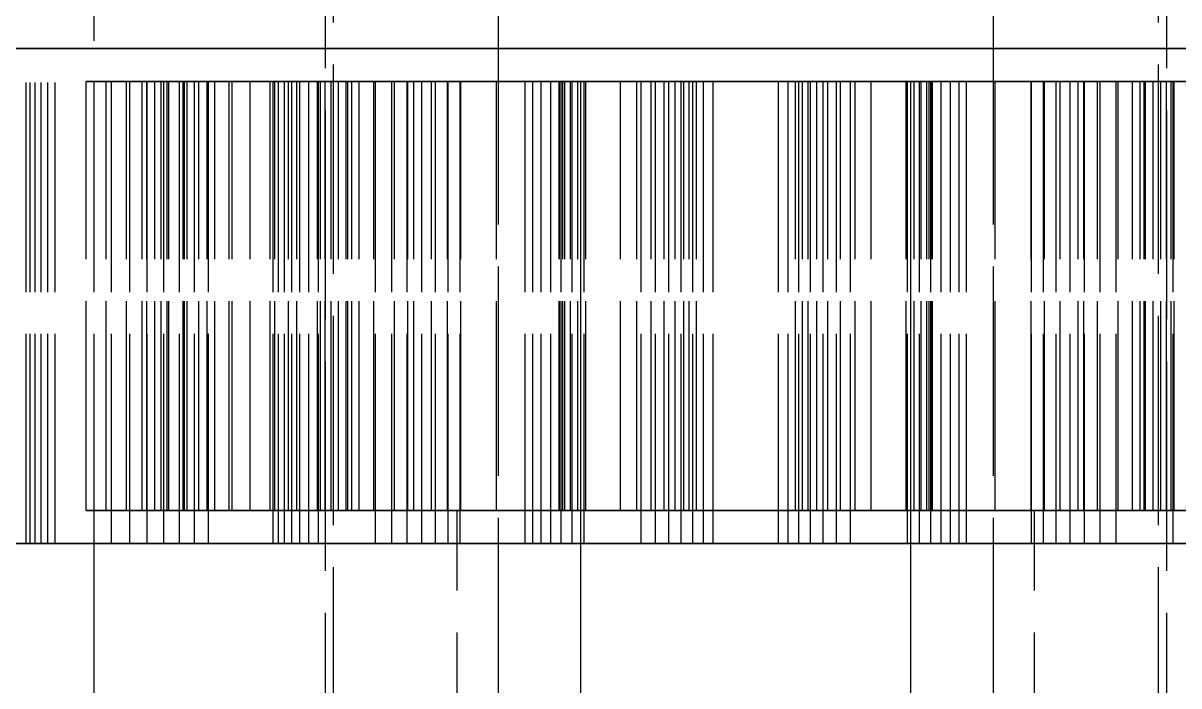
# Model space of a CAD drawing. Header units: millimetres. Extents: x -13 to 272, y -50 to 160.
# Drawn here: x 20.87 to 27.87, y 101.65 to 105.66 of the extents above; entities that cross this region are included whole.
import ezdxf

# ---------------------------------------------------------------- set-up
doc = ezdxf.new("R2010")
doc.units = ezdxf.units.MM
doc.linetypes.add('DASHED', pattern=[1.524, 1.27, -0.254])
doc.layers.add('HIDDEN', color=8, linetype='DASHED')
doc.layers.add('VISIBLE', color=7, linetype='CONTINUOUS')

msp = doc.modelspace()

# ---------------------------------------------------------------- linework, layer by layer
at = {"layer": 'HIDDEN'}
for points in [[(22.75, 95), (22.75, 152.31)], [(27.75, 95), (27.75, 152.31)], [(23.75, 95.3), (23.75, 152.01)], [(26.75, 95.3), (26.75, 152.01)], [(22.7, 147.81), (22.7, 100.51)], [(27.8, 147.81), (27.8, 100.51)], [(21.3, 102.51), (21.3, 138.71)], [(13.91468, 105.51), (14.69643, 105.51), (15.47817, 105.51), (16.25992, 105.51), (17.04167, 105.51), (17.82341, 105.51), (18.60516, 105.51), (19.3869, 105.51), (20.16865, 105.51), (20.9504, 105.51), (21.73214, 105.51), (22.51389, 105.51), (23.29563, 105.51), (24.07738, 105.51), (24.85913, 105.51), (25.64087, 105.51), (26.42262, 105.51), (27.20437, 105.51), (27.98611, 105.51), (28.76786, 105.51), (29.5496, 105.51), (30.33135, 105.51), (31.1131, 105.51), (31.89484, 105.51)], [(31.72619, 105.51), (30.96429, 105.51), (30.20238, 105.51), (29.44048, 105.51), (28.67857, 105.51), (27.91667, 105.51), (27.15476, 105.51), (26.39286, 105.51), (25.63095, 105.51), (24.86905, 105.51), (24.10714, 105.51), (23.34524, 105.51), (22.58333, 105.51), (21.82143, 105.51), (21.05952, 105.51), (20.29762, 105.51)], [(20.29762, 105.51), (21.05952, 105.51), (21.82143, 105.51), (22.58333, 105.51), (23.34524, 105.51), (24.10714, 105.51), (24.86905, 105.51), (25.63095, 105.51), (26.39286, 105.51), (27.15476, 105.51), (27.91667, 105.51), (28.67857, 105.51), (29.44048, 105.51), (30.20238, 105.51), (30.96429, 105.51), (31.72619, 105.51)], [(31.88492, 105.51), (31.18651, 105.51), (30.4881, 105.51), (29.78968, 105.51), (29.09127, 105.51), (28.39286, 105.51), (27.69444, 105.51), (26.99603, 105.51), (26.29762, 105.51), (25.59921, 105.51), (24.90079, 105.51), (24.20238, 105.51), (23.50397, 105.51), (22.80556, 105.51), (22.10714, 105.51), (21.40873, 105.51), (20.71032, 105.51)], [(20.71032, 105.51), (21.40873, 105.51), (22.10714, 105.51), (22.80556, 105.51), (23.50397, 105.51), (24.20238, 105.51), (24.90079, 105.51), (25.59921, 105.51), (26.29762, 105.51), (26.99603, 105.51), (27.69444, 105.51), (28.39286, 105.51), (29.09127, 105.51), (29.78968, 105.51), (30.4881, 105.51), (31.18651, 105.51), (31.88492, 105.51)], [(20.88828, 105.51), (20.86967, 105.51)], [(20.86967, 105.51), (20.88828, 105.51)], [(20.9128, 105.51), (20.88828, 105.51)], [(20.88828, 105.51), (20.9128, 105.51)], [(20.88828, 102.51), (20.88828, 105.51)], [(20.88828, 102.51), (20.88828, 105.51)], [(20.94289, 105.51), (20.9128, 105.51)], [(20.9128, 105.51), (20.94289, 105.51)], [(20.9128, 102.51), (20.9128, 105.51)], [(20.9128, 102.51), (20.9128, 105.51)], [(20.97826, 105.51), (20.94289, 105.51)], [(20.94289, 105.51), (20.97826, 105.51)], [(20.94289, 102.51), (20.94289, 105.51)], [(20.94289, 102.51), (20.94289, 105.51)], [(21.01872, 105.51), (20.97826, 105.51)], [(20.97826, 105.51), (21.01872, 105.51)], [(20.97826, 102.51), (20.97826, 105.51)], [(20.97826, 102.51), (20.97826, 105.51)], [(21.06407, 105.51), (21.01872, 105.51)], [(21.01872, 105.51), (21.06407, 105.51)], [(21.01872, 102.51), (21.01872, 105.51)], [(21.01872, 102.51), (21.01872, 105.51)], [(21.40493, 105.51), (21.06407, 105.51)], [(21.06407, 105.51), (21.40493, 105.51)], [(21.06407, 102.51), (21.06407, 105.51)], [(21.06407, 102.51), (21.06407, 105.51)], [(21.51565, 105.51), (21.40493, 105.51)], [(21.40493, 105.51), (21.51565, 105.51)], [(21.40493, 102.51), (21.40493, 105.51)], [(21.40493, 102.51), (21.40493, 105.51)], [(21.62156, 105.51), (21.51565, 105.51)], [(21.51565, 105.51), (21.62156, 105.51)], [(21.51565, 102.51), (21.51565, 105.51)], [(21.51565, 102.51), (21.51565, 105.51)], [(21.72244, 105.51), (21.62156, 105.51)], [(21.62156, 105.51), (21.72244, 105.51)], [(21.62156, 102.51), (21.62156, 105.51)], [(21.62156, 102.51), (21.62156, 105.51)], [(21.81808, 105.51), (21.72244, 105.51)], [(21.72244, 105.51), (21.81808, 105.51)], [(21.72244, 102.51), (21.72244, 105.51)], [(21.72244, 102.51), (21.72244, 105.51)], [(21.90818, 105.51), (21.81808, 105.51)], [(21.81808, 105.51), (21.90818, 105.51)], [(21.81808, 102.51), (21.81808, 105.51)], [(21.81808, 102.51), (21.81808, 105.51)], [(21.99238, 105.51), (21.90818, 105.51)], [(21.90818, 105.51), (21.99238, 105.51)], [(21.90818, 102.51), (21.90818, 105.51)], [(21.90818, 102.51), (21.90818, 105.51)], [(22.38425, 105.51), (21.99238, 105.51)], [(21.99238, 105.51), (22.38425, 105.51)], [(21.99238, 102.51), (21.99238, 105.51)], [(21.99238, 102.51), (21.99238, 105.51)], [(22.41642, 105.51), (22.38425, 105.51)], [(22.38425, 105.51), (22.41642, 105.51)], [(22.38425, 102.51), (22.38425, 105.51)], [(22.38425, 102.51), (22.38425, 105.51)], [(22.45457, 105.51), (22.41642, 105.51)], [(22.41642, 105.51), (22.45457, 105.51)], [(22.41642, 102.51), (22.41642, 105.51)], [(22.41642, 102.51), (22.41642, 105.51)], [(22.49832, 105.51), (22.45457, 105.51)], [(22.45457, 105.51), (22.49832, 105.51)], [(22.45457, 102.51), (22.45457, 105.51)], [(22.45457, 102.51), (22.45457, 105.51)], [(22.5474, 105.51), (22.49832, 105.51)], [(22.49832, 105.51), (22.5474, 105.51)], [(22.49832, 102.51), (22.49832, 105.51)], [(22.49832, 102.51), (22.49832, 105.51)], [(22.6016, 105.51), (22.5474, 105.51)], [(22.5474, 105.51), (22.6016, 105.51)], [(22.5474, 102.51), (22.5474, 105.51)], [(22.5474, 102.51), (22.5474, 105.51)], [(22.66074, 105.51), (22.6016, 105.51)], [(22.6016, 105.51), (22.66074, 105.51)], [(22.6016, 102.51), (22.6016, 105.51)], [(22.6016, 102.51), (22.6016, 105.51)], [(23.00496, 105.51), (22.66074, 105.51)], [(22.66074, 105.51), (23.00496, 105.51)], [(22.66074, 102.51), (22.66074, 105.51)], [(22.66074, 102.51), (22.66074, 105.51)], [(23.10344, 105.51), (23.00496, 105.51)], [(23.00496, 105.51), (23.10344, 105.51)], [(23.00496, 102.51), (23.00496, 105.51)], [(23.00496, 102.51), (23.00496, 105.51)], [(23.19704, 105.51), (23.10344, 105.51)], [(23.10344, 105.51), (23.19704, 105.51)], [(23.10344, 102.51), (23.10344, 105.51)], [(23.10344, 102.51), (23.10344, 105.51)], [(23.28556, 105.51), (23.19704, 105.51)], [(23.19704, 105.51), (23.28556, 105.51)], [(23.19704, 102.51), (23.19704, 105.51)], [(23.19704, 102.51), (23.19704, 105.51)], [(23.36877, 105.51), (23.28556, 105.51)], [(23.28556, 105.51), (23.36877, 105.51)], [(23.28556, 102.51), (23.28556, 105.51)], [(23.28556, 102.51), (23.28556, 105.51)], [(23.44639, 105.51), (23.36877, 105.51)], [(23.36877, 105.51), (23.44639, 105.51)], [(23.36877, 102.51), (23.36877, 105.51)], [(23.36877, 102.51), (23.36877, 105.51)], [(23.51804, 105.51), (23.44639, 105.51)], [(23.44639, 105.51), (23.51804, 105.51)], [(23.44639, 102.51), (23.44639, 105.51)], [(23.44639, 102.51), (23.44639, 105.51)], [(23.9128, 105.51), (23.51804, 105.51)], [(23.51804, 105.51), (23.9128, 105.51)], [(23.51804, 102.51), (23.51804, 105.51)], [(23.51804, 102.51), (23.51804, 105.51)], [(23.95838, 105.51), (23.9128, 105.51)], [(23.9128, 105.51), (23.95838, 105.51)], [(23.9128, 102.51), (23.9128, 105.51)], [(23.9128, 102.51), (23.9128, 105.51)], [(24.00995, 105.51), (23.95838, 105.51)], [(23.95838, 105.51), (24.00995, 105.51)], [(23.95838, 102.51), (23.95838, 105.51)], [(23.95838, 102.51), (23.95838, 105.51)], [(24.06715, 105.51), (24.00995, 105.51)], [(24.00995, 105.51), (24.06715, 105.51)], [(24.00995, 102.51), (24.00995, 105.51)], [(24.00995, 102.51), (24.00995, 105.51)], [(24.12971, 105.51), (24.06715, 105.51)], [(24.06715, 105.51), (24.12971, 105.51)], [(24.06715, 102.51), (24.06715, 105.51)], [(24.06715, 102.51), (24.06715, 105.51)], [(24.19739, 105.51), (24.12971, 105.51)], [(24.12971, 105.51), (24.19739, 105.51)], [(24.12971, 102.51), (24.12971, 105.51)], [(24.12971, 102.51), (24.12971, 105.51)], [(24.27002, 105.51), (24.19739, 105.51)], [(24.19739, 105.51), (24.27002, 105.51)], [(24.19739, 102.51), (24.19739, 105.51)], [(24.19739, 102.51), (24.19739, 105.51)], [(24.61592, 105.51), (24.27002, 105.51)], [(24.27002, 105.51), (24.61592, 105.51)], [(24.27002, 102.51), (24.27002, 105.51)], [(24.27002, 102.51), (24.27002, 105.51)], [(24.70169, 105.51), (24.61592, 105.51)], [(24.61592, 105.51), (24.70169, 105.51)], [(24.61592, 102.51), (24.61592, 105.51)], [(24.61592, 102.51), (24.61592, 105.51)], [(24.78253, 105.51), (24.70169, 105.51)], [(24.70169, 105.51), (24.78253, 105.51)], [(24.70169, 102.51), (24.70169, 105.51)], [(24.70169, 102.51), (24.70169, 105.51)], [(24.85825, 105.51), (24.78253, 105.51)], [(24.78253, 105.51), (24.85825, 105.51)], [(24.78253, 102.51), (24.78253, 105.51)], [(24.78253, 102.51), (24.78253, 105.51)], [(24.92863, 105.51), (24.85825, 105.51)], [(24.85825, 105.51), (24.92863, 105.51)], [(24.85825, 102.51), (24.85825, 105.51)], [(24.85825, 102.51), (24.85825, 105.51)], [(24.99338, 105.51), (24.92863, 105.51)], [(24.92863, 105.51), (24.99338, 105.51)], [(24.92863, 102.51), (24.92863, 105.51)], [(24.92863, 102.51), (24.92863, 105.51)], [(25.05214, 105.51), (24.99338, 105.51)], [(24.99338, 105.51), (25.05214, 105.51)], [(24.99338, 102.51), (24.99338, 105.51)], [(24.99338, 102.51), (24.99338, 105.51)], [(25.44786, 105.51), (25.05214, 105.51)], [(25.05214, 105.51), (25.44786, 105.51)], [(25.05214, 102.51), (25.05214, 105.51)], [(25.05214, 102.51), (25.05214, 105.51)], [(25.50662, 105.51), (25.44786, 105.51)], [(25.44786, 105.51), (25.50662, 105.51)], [(25.44786, 102.51), (25.44786, 105.51)], [(25.44786, 102.51), (25.44786, 105.51)], [(25.57137, 105.51), (25.50662, 105.51)], [(25.50662, 105.51), (25.57137, 105.51)], [(25.50662, 102.51), (25.50662, 105.51)], [(25.50662, 102.51), (25.50662, 105.51)], [(25.64175, 105.51), (25.57137, 105.51)], [(25.57137, 105.51), (25.64175, 105.51)], [(25.57137, 102.51), (25.57137, 105.51)], [(25.57137, 102.51), (25.57137, 105.51)], [(25.71747, 105.51), (25.64175, 105.51)], [(25.64175, 105.51), (25.71747, 105.51)], [(25.64175, 102.51), (25.64175, 105.51)], [(25.64175, 102.51), (25.64175, 105.51)], [(25.79831, 105.51), (25.71747, 105.51)], [(25.71747, 105.51), (25.79831, 105.51)], [(25.71747, 102.51), (25.71747, 105.51)], [(25.71747, 102.51), (25.71747, 105.51)], [(25.88408, 105.51), (25.79831, 105.51)], [(25.79831, 105.51), (25.88408, 105.51)], [(25.79831, 102.51), (25.79831, 105.51)], [(25.79831, 102.51), (25.79831, 105.51)], [(26.22998, 105.51), (25.88408, 105.51)], [(25.88408, 105.51), (26.22998, 105.51)], [(25.88408, 102.51), (25.88408, 105.51)], [(25.88408, 102.51), (25.88408, 105.51)], [(26.30261, 105.51), (26.22998, 105.51)], [(26.22998, 105.51), (26.30261, 105.51)], [(26.22998, 102.51), (26.22998, 105.51)], [(26.22998, 102.51), (26.22998, 105.51)], [(26.37029, 105.51), (26.30261, 105.51)], [(26.30261, 105.51), (26.37029, 105.51)], [(26.30261, 102.51), (26.30261, 105.51)], [(26.30261, 102.51), (26.30261, 105.51)], [(26.43285, 105.51), (26.37029, 105.51)], [(26.37029, 105.51), (26.43285, 105.51)], [(26.37029, 102.51), (26.37029, 105.51)], [(26.37029, 102.51), (26.37029, 105.51)], [(26.49005, 105.51), (26.43285, 105.51)], [(26.43285, 105.51), (26.49005, 105.51)], [(26.43285, 102.51), (26.43285, 105.51)], [(26.43285, 102.51), (26.43285, 105.51)], [(26.54162, 105.51), (26.49005, 105.51)], [(26.49005, 105.51), (26.54162, 105.51)], [(26.49005, 102.51), (26.49005, 105.51)], [(26.49005, 102.51), (26.49005, 105.51)], [(26.5872, 105.51), (26.54162, 105.51)], [(26.54162, 105.51), (26.5872, 105.51)], [(26.54162, 102.51), (26.54162, 105.51)], [(26.54162, 102.51), (26.54162, 105.51)], [(26.98196, 105.51), (26.5872, 105.51)], [(26.5872, 105.51), (26.98196, 105.51)], [(26.5872, 102.51), (26.5872, 105.51)], [(26.5872, 102.51), (26.5872, 105.51)], [(27.05361, 105.51), (26.98196, 105.51)], [(26.98196, 105.51), (27.05361, 105.51)], [(26.98196, 102.51), (26.98196, 105.51)], [(26.98196, 102.51), (26.98196, 105.51)], [(27.13123, 105.51), (27.05361, 105.51)], [(27.05361, 105.51), (27.13123, 105.51)], [(27.05361, 102.51), (27.05361, 105.51)], [(27.05361, 102.51), (27.05361, 105.51)], [(27.21444, 105.51), (27.13123, 105.51)], [(27.13123, 105.51), (27.21444, 105.51)], [(27.13123, 102.51), (27.13123, 105.51)], [(27.13123, 102.51), (27.13123, 105.51)], [(27.30296, 105.51), (27.21444, 105.51)], [(27.21444, 105.51), (27.30296, 105.51)], [(27.21444, 102.51), (27.21444, 105.51)], [(27.21444, 102.51), (27.21444, 105.51)], [(27.39656, 105.51), (27.30296, 105.51)], [(27.30296, 105.51), (27.39656, 105.51)], [(27.30296, 102.51), (27.30296, 105.51)], [(27.30296, 102.51), (27.30296, 105.51)], [(27.49504, 105.51), (27.39656, 105.51)], [(27.39656, 105.51), (27.49504, 105.51)], [(27.39656, 102.51), (27.39656, 105.51)], [(27.39656, 102.51), (27.39656, 105.51)], [(27.83926, 105.51), (27.49504, 105.51)], [(27.49504, 105.51), (27.83926, 105.51)], [(27.49504, 102.51), (27.49504, 105.51)], [(27.49504, 102.51), (27.49504, 105.51)], [(27.8984, 105.51), (27.83926, 105.51)], [(27.83926, 105.51), (27.8984, 105.51)], [(27.83926, 102.51), (27.83926, 105.51)], [(27.83926, 102.51), (27.83926, 105.51)], [(21.25221, 105.31), (21.37398, 105.31)], [(21.37398, 105.31), (21.25221, 105.31)], [(21.25221, 102.71), (21.25221, 105.31)], [(21.25221, 102.71), (21.25221, 105.31)], [(21.37398, 105.31), (21.49662, 105.31)], [(21.49662, 105.31), (21.37398, 105.31)], [(21.37398, 102.71), (21.37398, 105.31)], [(21.37398, 102.71), (21.37398, 105.31)], [(21.49662, 105.31), (21.61963, 105.31)], [(21.61963, 105.31), (21.49662, 105.31)], [(21.49662, 102.71), (21.49662, 105.31)], [(21.49662, 102.71), (21.49662, 105.31)], [(21.59045, 105.31), (21.70578, 105.31)], [(21.66849, 105.31), (21.59045, 105.31)], [(21.70578, 105.31), (21.59045, 105.31)], [(21.59045, 105.31), (21.66849, 105.31)], [(21.59045, 102.71), (21.59045, 105.31)], [(21.59045, 102.71), (21.59045, 105.31)], [(21.61963, 105.31), (21.74248, 105.31)], [(21.74248, 105.31), (21.61963, 105.31)], [(21.61963, 102.71), (21.61963, 105.31)], [(21.61963, 102.71), (21.61963, 105.31)], [(21.75181, 105.31), (21.66849, 105.31)], [(21.66849, 105.31), (21.75181, 105.31)], [(21.66849, 102.71), (21.66849, 105.31)], [(21.66849, 102.71), (21.66849, 105.31)], [(21.70578, 105.31), (21.84716, 105.31)], [(21.84716, 105.31), (21.70578, 105.31)], [(21.70578, 102.71), (21.70578, 105.31)], [(21.70578, 102.71), (21.70578, 105.31)], [(21.74248, 105.31), (21.86453, 105.31)], [(21.86453, 105.31), (21.74248, 105.31)], [(21.74248, 102.71), (21.74248, 105.31)], [(21.74248, 102.71), (21.74248, 105.31)], [(21.84022, 105.31), (21.75181, 105.31)], [(21.75181, 105.31), (21.84022, 105.31)], [(21.75181, 102.71), (21.75181, 105.31)], [(21.75181, 102.71), (21.75181, 105.31)], [(21.93362, 105.31), (21.84022, 105.31)], [(21.84022, 105.31), (21.93362, 105.31)], [(21.84022, 102.71), (21.84022, 105.31)], [(21.84022, 102.71), (21.84022, 105.31)], [(21.84716, 105.31), (21.98482, 105.31)], [(21.98482, 105.31), (21.84716, 105.31)], [(21.84716, 102.71), (21.84716, 105.31)], [(21.84716, 102.71), (21.84716, 105.31)], [(21.86453, 105.31), (21.98471, 105.31)], [(21.98471, 105.31), (21.86453, 105.31)], [(21.86453, 102.71), (21.86453, 105.31)], [(21.86453, 102.71), (21.86453, 105.31)], [(22.03219, 105.31), (21.93362, 105.31)], [(21.93362, 105.31), (22.03219, 105.31)], [(21.93362, 102.71), (21.93362, 105.31)], [(21.93362, 102.71), (21.93362, 105.31)], [(21.98471, 105.31), (22.39566, 105.31)], [(22.39566, 105.31), (21.98471, 105.31)], [(21.98471, 102.71), (21.98471, 105.31)], [(21.98471, 102.71), (21.98471, 105.31)], [(21.98482, 105.31), (22.11808, 105.31)], [(22.11808, 105.31), (21.98482, 105.31)], [(21.98482, 102.71), (21.98482, 105.31)], [(21.98482, 102.71), (21.98482, 105.31)], [(22.1373, 105.31), (22.03219, 105.31)], [(22.03219, 105.31), (22.1373, 105.31)], [(22.03219, 102.71), (22.03219, 105.31)], [(22.03219, 102.71), (22.03219, 105.31)], [(22.11808, 105.31), (22.24604, 105.31)], [(22.24604, 105.31), (22.11808, 105.31)], [(22.11808, 102.71), (22.11808, 105.31)], [(22.11808, 102.71), (22.11808, 105.31)], [(22.52905, 105.31), (22.1373, 105.31)], [(22.1373, 105.31), (22.52905, 105.31)], [(22.1373, 102.71), (22.1373, 105.31)], [(22.1373, 102.71), (22.1373, 105.31)], [(22.24604, 105.31), (22.36741, 105.31)], [(22.36741, 105.31), (22.24604, 105.31)], [(22.24604, 102.71), (22.24604, 105.31)], [(22.24604, 102.71), (22.24604, 105.31)], [(22.36741, 105.31), (22.47885, 105.31)], [(22.47885, 105.31), (22.36741, 105.31)], [(22.36741, 102.71), (22.36741, 105.31)], [(22.36741, 102.71), (22.36741, 105.31)], [(22.39566, 105.31), (22.52905, 105.31)], [(22.52905, 105.31), (22.39566, 105.31)], [(22.39566, 102.71), (22.39566, 105.31)], [(22.39566, 102.71), (22.39566, 105.31)], [(22.47885, 105.31), (22.82761, 105.31)], [(22.82761, 105.31), (22.47885, 105.31)], [(22.47885, 102.71), (22.47885, 105.31)], [(22.47885, 102.71), (22.47885, 105.31)], [(22.52905, 102.71), (22.52905, 105.31)], [(22.52905, 102.71), (22.52905, 105.31)], [(22.65351, 105.31), (22.86132, 105.31)], [(22.67236, 105.31), (22.65351, 105.31)], [(22.86132, 105.31), (22.65351, 105.31)], [(22.65351, 105.31), (22.67236, 105.31)], [(22.65351, 102.71), (22.65351, 105.31)], [(22.65351, 102.71), (22.65351, 105.31)], [(22.69987, 105.31), (22.67236, 105.31)], [(22.67236, 105.31), (22.69987, 105.31)], [(22.67236, 102.71), (22.67236, 105.31)], [(22.67236, 102.71), (22.67236, 105.31)], [(22.73617, 105.31), (22.69987, 105.31)], [(22.69987, 105.31), (22.73617, 105.31)], [(22.69987, 102.71), (22.69987, 105.31)], [(22.69987, 102.71), (22.69987, 105.31)], [(22.78162, 105.31), (22.73617, 105.31)], [(22.73617, 105.31), (22.78162, 105.31)], [(22.73617, 102.71), (22.73617, 105.31)], [(22.73617, 102.71), (22.73617, 105.31)], [(22.83717, 105.31), (22.78162, 105.31)], [(22.78162, 105.31), (22.83717, 105.31)], [(22.78162, 102.71), (22.78162, 105.31)], [(22.78162, 102.71), (22.78162, 105.31)], [(22.82761, 105.31), (23.20135, 105.31)], [(23.20135, 105.31), (22.82761, 105.31)], [(22.82761, 102.71), (22.82761, 105.31)], [(22.82761, 102.71), (22.82761, 105.31)], [(22.9064, 105.31), (22.83717, 105.31)], [(22.83717, 105.31), (22.9064, 105.31)], [(22.83717, 102.71), (22.83717, 105.31)], [(22.83717, 102.71), (22.83717, 105.31)], [(22.86132, 105.31), (22.99432, 105.31)], [(22.99432, 105.31), (22.86132, 105.31)], [(22.86132, 102.71), (22.86132, 105.31)], [(22.86132, 102.71), (22.86132, 105.31)], [(23.20135, 105.31), (22.9064, 105.31)], [(22.9064, 105.31), (23.20135, 105.31)], [(22.9064, 102.71), (22.9064, 105.31)], [(22.9064, 102.71), (22.9064, 105.31)], [(22.99432, 105.31), (23.11974, 105.31)], [(23.11974, 105.31), (22.99432, 105.31)], [(22.99432, 102.71), (22.99432, 105.31)], [(22.99432, 102.71), (22.99432, 105.31)], [(23.11974, 105.31), (23.23684, 105.31)], [(23.23684, 105.31), (23.11974, 105.31)], [(23.11974, 102.71), (23.11974, 105.31)], [(23.11974, 102.71), (23.11974, 105.31)], [(23.20135, 102.71), (23.20135, 105.31)], [(23.20135, 102.71), (23.20135, 105.31)], [(23.23684, 105.31), (23.34457, 105.31)], [(23.34457, 105.31), (23.23684, 105.31)], [(23.23684, 102.71), (23.23684, 105.31)], [(23.23684, 102.71), (23.23684, 105.31)], [(23.34457, 105.31), (23.44122, 105.31)], [(23.44122, 105.31), (23.34457, 105.31)], [(23.34457, 102.71), (23.34457, 105.31)], [(23.34457, 102.71), (23.34457, 105.31)], [(23.44122, 105.31), (23.52185, 105.31)], [(23.52185, 105.31), (23.44122, 105.31)], [(23.44122, 102.71), (23.44122, 105.31)], [(23.44122, 102.71), (23.44122, 105.31)], [(23.52185, 105.31), (23.73935, 105.31)], [(23.73935, 105.31), (23.52185, 105.31)], [(23.52185, 102.71), (23.52185, 105.31)], [(23.52185, 102.71), (23.52185, 105.31)], [(23.73935, 105.31), (24.27941, 105.31)], [(24.27941, 105.31), (23.73935, 105.31)], [(23.73935, 102.71), (23.73935, 105.31)], [(23.73935, 102.71), (23.73935, 105.31)], [(24.11851, 105.31), (24.13, 105.31)], [(24.12005, 105.31), (24.11851, 105.31)], [(24.13, 105.31), (24.11851, 105.31)], [(24.11851, 105.31), (24.12005, 105.31)], [(24.11851, 102.71), (24.11851, 105.31)], [(24.11851, 102.71), (24.11851, 105.31)], [(24.13968, 105.31), (24.12005, 105.31)], [(24.12005, 105.31), (24.13968, 105.31)], [(24.12005, 102.71), (24.12005, 105.31)], [(24.12005, 102.71), (24.12005, 105.31)], [(24.13, 105.31), (24.15301, 105.31)], [(24.15301, 105.31), (24.13, 105.31)], [(24.13, 102.71), (24.13, 105.31)], [(24.13, 102.71), (24.13, 105.31)], [(24.27941, 105.31), (24.13968, 105.31)], [(24.13968, 105.31), (24.27941, 105.31)], [(24.13968, 102.71), (24.13968, 105.31)], [(24.13968, 102.71), (24.13968, 105.31)], [(24.15301, 105.31), (24.18677, 105.31)], [(24.18677, 105.31), (24.15301, 105.31)], [(24.15301, 102.71), (24.15301, 105.31)], [(24.15301, 102.71), (24.15301, 105.31)], [(24.18677, 105.31), (24.23084, 105.31)], [(24.23084, 105.31), (24.18677, 105.31)], [(24.18677, 102.71), (24.18677, 105.31)], [(24.18677, 102.71), (24.18677, 105.31)], [(24.23084, 105.31), (24.48997, 105.31)], [(24.48997, 105.31), (24.23084, 105.31)], [(24.23084, 102.71), (24.23084, 105.31)], [(24.23084, 102.71), (24.23084, 105.31)], [(26.25, 105.31), (26.21825, 105.31), (26.18651, 105.31), (26.15476, 105.31), (26.12302, 105.31), (26.09127, 105.31), (26.05952, 105.31), (26.02778, 105.31), (25.99603, 105.31), (25.96429, 105.31), (25.93254, 105.31), (25.90079, 105.31), (25.86905, 105.31), (25.8373, 105.31), (25.80556, 105.31), (25.77381, 105.31), (25.74206, 105.31), (25.71032, 105.31), (25.67857, 105.31), (25.64683, 105.31), (25.61508, 105.31), (25.58333, 105.31), (25.55159, 105.31), (25.51984, 105.31), (25.4881, 105.31), (25.45635, 105.31), (25.4246, 105.31), (25.39286, 105.31), (25.36111, 105.31), (25.32937, 105.31), (25.29762, 105.31), (25.26587, 105.31), (25.23413, 105.31), (25.20238, 105.31), (25.17063, 105.31), (25.13889, 105.31), (25.10714, 105.31), (25.0754, 105.31), (25.04365, 105.31), (25.0119, 105.31), (24.98016, 105.31), (24.94841, 105.31), (24.91667, 105.31), (24.88492, 105.31), (24.85317, 105.31), (24.82143, 105.31), (24.78968, 105.31), (24.75794, 105.31), (24.72619, 105.31), (24.69444, 105.31), (24.6627, 105.31), (24.63095, 105.31), (24.59921, 105.31), (24.56746, 105.31), (24.53571, 105.31), (24.50397, 105.31), (24.47222, 105.31), (24.44048, 105.31), (24.40873, 105.31), (24.37698, 105.31), (24.34524, 105.31), (24.31349, 105.31), (24.28175, 105.31), (24.25, 105.31)], [(24.25, 105.31), (24.28175, 105.31), (24.31349, 105.31), (24.34524, 105.31), (24.37698, 105.31), (24.40873, 105.31), (24.44048, 105.31), (24.47222, 105.31), (24.50397, 105.31), (24.53571, 105.31), (24.56746, 105.31), (24.59921, 105.31), (24.63095, 105.31), (24.6627, 105.31), (24.69444, 105.31), (24.72619, 105.31), (24.75794, 105.31), (24.78968, 105.31), (24.82143, 105.31), (24.85317, 105.31), (24.88492, 105.31), (24.91667, 105.31), (24.94841, 105.31), (24.98016, 105.31), (25.0119, 105.31), (25.04365, 105.31), (25.0754, 105.31), (25.10714, 105.31), (25.13889, 105.31), (25.17063, 105.31), (25.20238, 105.31), (25.23413, 105.31), (25.26587, 105.31), (25.29762, 105.31), (25.32937, 105.31), (25.36111, 105.31), (25.39286, 105.31), (25.4246, 105.31), (25.45635, 105.31), (25.4881, 105.31), (25.51984, 105.31), (25.55159, 105.31), (25.58333, 105.31), (25.61508, 105.31), (25.64683, 105.31), (25.67857, 105.31), (25.71032, 105.31), (25.74206, 105.31), (25.77381, 105.31), (25.80556, 105.31), (25.8373, 105.31), (25.86905, 105.31), (25.90079, 105.31), (25.93254, 105.31), (25.96429, 105.31), (25.99603, 105.31), (26.02778, 105.31), (26.05952, 105.31), (26.09127, 105.31), (26.12302, 105.31), (26.15476, 105.31), (26.18651, 105.31), (26.21825, 105.31), (26.25, 105.31)], [(26.25, 105.31), (26.21825, 105.31), (26.18651, 105.31), (26.15476, 105.31), (26.12302, 105.31), (26.09127, 105.31), (26.05952, 105.31), (26.02778, 105.31), (25.99603, 105.31), (25.96429, 105.31), (25.93254, 105.31), (25.90079, 105.31), (25.86905, 105.31), (25.8373, 105.31), (25.80556, 105.31), (25.77381, 105.31), (25.74206, 105.31), (25.71032, 105.31), (25.67857, 105.31), (25.64683, 105.31), (25.61508, 105.31), (25.58333, 105.31), (25.55159, 105.31), (25.51984, 105.31), (25.4881, 105.31), (25.45635, 105.31), (25.4246, 105.31), (25.39286, 105.31), (25.36111, 105.31), (25.32937, 105.31), (25.29762, 105.31), (25.26587, 105.31), (25.23413, 105.31), (25.20238, 105.31), (25.17063, 105.31), (25.13889, 105.31), (25.10714, 105.31), (25.0754, 105.31), (25.04365, 105.31), (25.0119, 105.31), (24.98016, 105.31), (24.94841, 105.31), (24.91667, 105.31), (24.88492, 105.31), (24.85317, 105.31), (24.82143, 105.31), (24.78968, 105.31), (24.75794, 105.31), (24.72619, 105.31), (24.69444, 105.31), (24.6627, 105.31), (24.63095, 105.31), (24.59921, 105.31), (24.56746, 105.31), (24.53571, 105.31), (24.50397, 105.31), (24.47222, 105.31), (24.44048, 105.31), (24.40873, 105.31), (24.37698, 105.31), (24.34524, 105.31), (24.31349, 105.31), (24.28175, 105.31), (24.25, 105.31)], [(24.25, 105.31), (24.28175, 105.31), (24.31349, 105.31), (24.34524, 105.31), (24.37698, 105.31), (24.40873, 105.31), (24.44048, 105.31), (24.47222, 105.31), (24.50397, 105.31), (24.53571, 105.31), (24.56746, 105.31), (24.59921, 105.31), (24.63095, 105.31), (24.6627, 105.31), (24.69444, 105.31), (24.72619, 105.31), (24.75794, 105.31), (24.78968, 105.31), (24.82143, 105.31), (24.85317, 105.31), (24.88492, 105.31), (24.91667, 105.31), (24.94841, 105.31), (24.98016, 105.31), (25.0119, 105.31), (25.04365, 105.31), (25.0754, 105.31), (25.10714, 105.31), (25.13889, 105.31), (25.17063, 105.31), (25.20238, 105.31), (25.23413, 105.31), (25.26587, 105.31), (25.29762, 105.31), (25.32937, 105.31), (25.36111, 105.31), (25.39286, 105.31), (25.4246, 105.31), (25.45635, 105.31), (25.4881, 105.31), (25.51984, 105.31), (25.55159, 105.31), (25.58333, 105.31), (25.61508, 105.31), (25.64683, 105.31), (25.67857, 105.31), (25.71032, 105.31), (25.74206, 105.31), (25.77381, 105.31), (25.80556, 105.31), (25.8373, 105.31), (25.86905, 105.31), (25.90079, 105.31), (25.93254, 105.31), (25.96429, 105.31), (25.99603, 105.31), (26.02778, 105.31), (26.05952, 105.31), (26.09127, 105.31), (26.12302, 105.31), (26.15476, 105.31), (26.18651, 105.31), (26.21825, 105.31), (26.25, 105.31)], [(24.25, 100.7), (24.25, 105.31)], [(24.25, 95), (24.25, 105.31)], [(24.27941, 102.71), (24.27941, 105.31)], [(24.27941, 102.71), (24.27941, 105.31)], [(24.48997, 105.31), (24.58824, 105.31)], [(24.58824, 105.31), (24.48997, 105.31)], [(24.48997, 102.71), (24.48997, 105.31)], [(24.48997, 102.71), (24.48997, 105.31)], [(24.58824, 105.31), (24.67658, 105.31)], [(24.67658, 105.31), (24.58824, 105.31)], [(24.58824, 102.71), (24.58824, 105.31)], [(24.58824, 102.71), (24.58824, 105.31)], [(24.67658, 105.31), (24.75433, 105.31)], [(24.75433, 105.31), (24.67658, 105.31)], [(24.67658, 102.71), (24.67658, 105.31)], [(24.67658, 102.71), (24.67658, 105.31)], [(24.75433, 105.31), (24.8205, 105.31)], [(24.8205, 105.31), (24.75433, 105.31)], [(24.75433, 102.71), (24.75433, 105.31)], [(24.75433, 102.71), (24.75433, 105.31)], [(24.8205, 105.31), (24.87328, 105.31)], [(24.87328, 105.31), (24.8205, 105.31)], [(24.8205, 102.71), (24.8205, 105.31)], [(24.8205, 102.71), (24.8205, 105.31)], [(24.87328, 105.31), (24.90713, 105.31)], [(24.90713, 105.31), (24.87328, 105.31)], [(24.87328, 102.71), (24.87328, 105.31)], [(24.87328, 102.71), (24.87328, 105.31)], [(24.90713, 105.31), (24.95029, 105.31)], [(24.95029, 105.31), (24.90713, 105.31)], [(24.90713, 102.71), (24.90713, 105.31)], [(24.90713, 102.71), (24.90713, 105.31)], [(24.95029, 105.31), (25.54971, 105.31)], [(25.54971, 105.31), (24.95029, 105.31)], [(24.95029, 102.71), (24.95029, 105.31)], [(24.95029, 102.71), (24.95029, 105.31)], [(25.54971, 105.31), (25.59287, 105.31)], [(25.59287, 105.31), (25.54971, 105.31)], [(25.54971, 102.71), (25.54971, 105.31)], [(25.54971, 102.71), (25.54971, 105.31)], [(25.59287, 105.31), (25.62672, 105.31)], [(25.62672, 105.31), (25.59287, 105.31)], [(25.59287, 102.71), (25.59287, 105.31)], [(25.59287, 102.71), (25.59287, 105.31)], [(25.62672, 105.31), (25.6795, 105.31)], [(25.6795, 105.31), (25.62672, 105.31)], [(25.62672, 102.71), (25.62672, 105.31)], [(25.62672, 102.71), (25.62672, 105.31)], [(25.6795, 105.31), (25.74567, 105.31)], [(25.74567, 105.31), (25.6795, 105.31)], [(25.6795, 102.71), (25.6795, 105.31)], [(25.6795, 102.71), (25.6795, 105.31)], [(25.74567, 105.31), (25.82342, 105.31)], [(25.82342, 105.31), (25.74567, 105.31)], [(25.74567, 102.71), (25.74567, 105.31)], [(25.74567, 102.71), (25.74567, 105.31)], [(25.82342, 105.31), (25.91176, 105.31)], [(25.91176, 105.31), (25.82342, 105.31)], [(25.82342, 102.71), (25.82342, 105.31)], [(25.82342, 102.71), (25.82342, 105.31)], [(25.91176, 105.31), (26.01003, 105.31)], [(26.01003, 105.31), (25.91176, 105.31)], [(25.91176, 102.71), (25.91176, 105.31)], [(25.91176, 102.71), (25.91176, 105.31)], [(26.01003, 105.31), (26.26916, 105.31)], [(26.26916, 105.31), (26.01003, 105.31)], [(26.01003, 102.71), (26.01003, 105.31)], [(26.01003, 102.71), (26.01003, 105.31)], [(26.22059, 105.31), (26.76065, 105.31)], [(26.36032, 105.31), (26.22059, 105.31)], [(26.76065, 105.31), (26.22059, 105.31)], [(26.22059, 105.31), (26.36032, 105.31)], [(26.22059, 102.71), (26.22059, 105.31)], [(26.22059, 102.71), (26.22059, 105.31)], [(26.25, 100.7), (26.25, 105.31)], [(26.25, 95), (26.25, 105.31)], [(26.26916, 105.31), (26.31323, 105.31)], [(26.31323, 105.31), (26.26916, 105.31)], [(26.26916, 102.71), (26.26916, 105.31)], [(26.26916, 102.71), (26.26916, 105.31)], [(26.31323, 105.31), (26.34699, 105.31)], [(26.34699, 105.31), (26.31323, 105.31)], [(26.31323, 102.71), (26.31323, 105.31)], [(26.31323, 102.71), (26.31323, 105.31)], [(26.34699, 105.31), (26.37, 105.31)], [(26.37, 105.31), (26.34699, 105.31)], [(26.34699, 102.71), (26.34699, 105.31)], [(26.34699, 102.71), (26.34699, 105.31)], [(26.37995, 105.31), (26.36032, 105.31)], [(26.36032, 105.31), (26.37995, 105.31)], [(26.36032, 102.71), (26.36032, 105.31)], [(26.36032, 102.71), (26.36032, 105.31)], [(26.37, 105.31), (26.38149, 105.31)], [(26.38149, 105.31), (26.37, 105.31)], [(26.37, 102.71), (26.37, 105.31)], [(26.37, 102.71), (26.37, 105.31)], [(26.38149, 105.31), (26.37995, 105.31)], [(26.37995, 105.31), (26.38149, 105.31)], [(26.37995, 102.71), (26.37995, 105.31)], [(26.37995, 102.71), (26.37995, 105.31)], [(26.38149, 102.71), (26.38149, 105.31)], [(26.38149, 102.71), (26.38149, 105.31)], [(26.76065, 105.31), (26.97815, 105.31)], [(26.97815, 105.31), (26.76065, 105.31)], [(26.76065, 102.71), (26.76065, 105.31)], [(26.76065, 102.71), (26.76065, 105.31)], [(26.97815, 105.31), (27.05878, 105.31)], [(27.05878, 105.31), (26.97815, 105.31)], [(26.97815, 102.71), (26.97815, 105.31)], [(26.97815, 102.71), (26.97815, 105.31)], [(27.05878, 105.31), (27.15543, 105.31)], [(27.15543, 105.31), (27.05878, 105.31)], [(27.05878, 102.71), (27.05878, 105.31)], [(27.05878, 102.71), (27.05878, 105.31)], [(27.15543, 105.31), (27.26316, 105.31)], [(27.26316, 105.31), (27.15543, 105.31)], [(27.15543, 102.71), (27.15543, 105.31)], [(27.15543, 102.71), (27.15543, 105.31)], [(27.26316, 105.31), (27.38026, 105.31)], [(27.38026, 105.31), (27.26316, 105.31)], [(27.26316, 102.71), (27.26316, 105.31)], [(27.26316, 102.71), (27.26316, 105.31)], [(27.29865, 105.31), (27.67239, 105.31)], [(27.5936, 105.31), (27.29865, 105.31)], [(27.67239, 105.31), (27.29865, 105.31)], [(27.29865, 105.31), (27.5936, 105.31)], [(27.29865, 102.71), (27.29865, 105.31)], [(27.29865, 102.71), (27.29865, 105.31)], [(27.38026, 105.31), (27.50568, 105.31)], [(27.50568, 105.31), (27.38026, 105.31)], [(27.38026, 102.71), (27.38026, 105.31)], [(27.38026, 102.71), (27.38026, 105.31)], [(27.50568, 105.31), (27.63868, 105.31)], [(27.63868, 105.31), (27.50568, 105.31)], [(27.50568, 102.71), (27.50568, 105.31)], [(27.50568, 102.71), (27.50568, 105.31)], [(27.66283, 105.31), (27.5936, 105.31)], [(27.5936, 105.31), (27.66283, 105.31)], [(27.5936, 102.71), (27.5936, 105.31)], [(27.5936, 102.71), (27.5936, 105.31)], [(27.63868, 105.31), (27.84649, 105.31)], [(27.84649, 105.31), (27.63868, 105.31)], [(27.63868, 102.71), (27.63868, 105.31)], [(27.63868, 102.71), (27.63868, 105.31)], [(27.71838, 105.31), (27.66283, 105.31)], [(27.66283, 105.31), (27.71838, 105.31)], [(27.66283, 102.71), (27.66283, 105.31)], [(27.66283, 102.71), (27.66283, 105.31)], [(27.67239, 105.31), (28.02115, 105.31)], [(28.02115, 105.31), (27.67239, 105.31)], [(27.67239, 102.71), (27.67239, 105.31)], [(27.67239, 102.71), (27.67239, 105.31)], [(27.76383, 105.31), (27.71838, 105.31)], [(27.71838, 105.31), (27.76383, 105.31)], [(27.71838, 102.71), (27.71838, 105.31)], [(27.71838, 102.71), (27.71838, 105.31)], [(27.80013, 105.31), (27.76383, 105.31)], [(27.76383, 105.31), (27.80013, 105.31)], [(27.76383, 102.71), (27.76383, 105.31)], [(27.76383, 102.71), (27.76383, 105.31)], [(27.82764, 105.31), (27.80013, 105.31)], [(27.80013, 105.31), (27.82764, 105.31)], [(27.80013, 102.71), (27.80013, 105.31)], [(27.80013, 102.71), (27.80013, 105.31)], [(27.84649, 105.31), (27.82764, 105.31)], [(27.82764, 105.31), (27.84649, 105.31)], [(27.82764, 102.71), (27.82764, 105.31)], [(27.82764, 102.71), (27.82764, 105.31)], [(27.84649, 102.71), (27.84649, 105.31)], [(27.84649, 102.71), (27.84649, 105.31)], [(21.25221, 102.71), (21.37398, 102.71)], [(21.37398, 102.71), (21.25221, 102.71)], [(21.37398, 102.71), (21.49662, 102.71)], [(21.49662, 102.71), (21.37398, 102.71)], [(21.49662, 102.71), (21.61963, 102.71)], [(21.61963, 102.71), (21.49662, 102.71)], [(21.59045, 102.71), (21.70578, 102.71)], [(21.66849, 102.71), (21.59045, 102.71)], [(21.70578, 102.71), (21.59045, 102.71)], [(21.59045, 102.71), (21.66849, 102.71)], [(21.61963, 102.71), (21.74248, 102.71)], [(21.74248, 102.71), (21.61963, 102.71)], [(21.75181, 102.71), (21.66849, 102.71)], [(21.66849, 102.71), (21.75181, 102.71)], [(21.70578, 102.71), (21.84716, 102.71)], [(21.84716, 102.71), (21.70578, 102.71)], [(21.74248, 102.71), (21.86453, 102.71)], [(21.86453, 102.71), (21.74248, 102.71)], [(21.84022, 102.71), (21.75181, 102.71)], [(21.75181, 102.71), (21.84022, 102.71)], [(21.93362, 102.71), (21.84022, 102.71)], [(21.84022, 102.71), (21.93362, 102.71)], [(21.84716, 102.71), (21.98482, 102.71)], [(21.98482, 102.71), (21.84716, 102.71)], [(21.86453, 102.71), (21.98471, 102.71)], [(21.98471, 102.71), (21.86453, 102.71)], [(22.03219, 102.71), (21.93362, 102.71)], [(21.93362, 102.71), (22.03219, 102.71)], [(21.98471, 102.71), (22.39566, 102.71)], [(22.39566, 102.71), (21.98471, 102.71)], [(21.98482, 102.71), (22.11808, 102.71)], [(22.11808, 102.71), (21.98482, 102.71)], [(22.1373, 102.71), (22.03219, 102.71)], [(22.03219, 102.71), (22.1373, 102.71)], [(22.11808, 102.71), (22.24604, 102.71)], [(22.24604, 102.71), (22.11808, 102.71)], [(22.52905, 102.71), (22.1373, 102.71)], [(22.1373, 102.71), (22.52905, 102.71)], [(22.24604, 102.71), (22.36741, 102.71)], [(22.36741, 102.71), (22.24604, 102.71)], [(22.36741, 102.71), (22.47885, 102.71)], [(22.47885, 102.71), (22.36741, 102.71)], [(22.39566, 102.71), (22.52905, 102.71)], [(22.52905, 102.71), (22.39566, 102.71)], [(22.47885, 102.71), (22.82761, 102.71)], [(22.82761, 102.71), (22.47885, 102.71)], [(22.65351, 102.71), (22.86132, 102.71)], [(22.67236, 102.71), (22.65351, 102.71)], [(22.86132, 102.71), (22.65351, 102.71)], [(22.65351, 102.71), (22.67236, 102.71)], [(22.69987, 102.71), (22.67236, 102.71)], [(22.67236, 102.71), (22.69987, 102.71)], [(22.73617, 102.71), (22.69987, 102.71)], [(22.69987, 102.71), (22.73617, 102.71)], [(22.78162, 102.71), (22.73617, 102.71)], [(22.73617, 102.71), (22.78162, 102.71)], [(22.83717, 102.71), (22.78162, 102.71)], [(22.78162, 102.71), (22.83717, 102.71)], [(22.82761, 102.71), (23.20135, 102.71)], [(23.20135, 102.71), (22.82761, 102.71)], [(22.9064, 102.71), (22.83717, 102.71)], [(22.83717, 102.71), (22.9064, 102.71)], [(22.86132, 102.71), (22.99432, 102.71)], [(22.99432, 102.71), (22.86132, 102.71)], [(23.20135, 102.71), (22.9064, 102.71)], [(22.9064, 102.71), (23.20135, 102.71)], [(22.99432, 102.71), (23.11974, 102.71)], [(23.11974, 102.71), (22.99432, 102.71)], [(23.11974, 102.71), (23.23684, 102.71)], [(23.23684, 102.71), (23.11974, 102.71)], [(23.23684, 102.71), (23.34457, 102.71)], [(23.34457, 102.71), (23.23684, 102.71)], [(23.34457, 102.71), (23.44122, 102.71)], [(23.44122, 102.71), (23.34457, 102.71)], [(23.44122, 102.71), (23.52185, 102.71)], [(23.52185, 102.71), (23.44122, 102.71)], [(27, 102.71), (26.94444, 102.71), (26.88889, 102.71), (26.83333, 102.71), (26.77778, 102.71), (26.72222, 102.71), (26.66667, 102.71), (26.61111, 102.71), (26.55556, 102.71), (26.5, 102.71), (26.44444, 102.71), (26.38889, 102.71), (26.33333, 102.71), (26.27778, 102.71), (26.22222, 102.71), (26.16667, 102.71), (26.11111, 102.71), (26.05556, 102.71), (26, 102.71), (25.94444, 102.71), (25.88889, 102.71), (25.83333, 102.71), (25.77778, 102.71), (25.72222, 102.71), (25.66667, 102.71), (25.61111, 102.71), (25.55556, 102.71), (25.5, 102.71), (25.44444, 102.71), (25.38889, 102.71), (25.33333, 102.71), (25.27778, 102.71), (25.22222, 102.71), (25.16667, 102.71), (25.11111, 102.71), (25.05556, 102.71), (25, 102.71), (24.94444, 102.71), (24.88889, 102.71), (24.83333, 102.71), (24.77778, 102.71), (24.72222, 102.71), (24.66667, 102.71), (24.61111, 102.71), (24.55556, 102.71), (24.5, 102.71), (24.44444, 102.71), (24.38889, 102.71), (24.33333, 102.71), (24.27778, 102.71), (24.22222, 102.71), (24.16667, 102.71), (24.11111, 102.71), (24.05556, 102.71), (24, 102.71), (23.94444, 102.71), (23.88889, 102.71), (23.83333, 102.71), (23.77778, 102.71), (23.72222, 102.71), (23.66667, 102.71), (23.61111, 102.71), (23.55556, 102.71), (23.5, 102.71)], [(23.5, 102.71), (23.55556, 102.71), (23.61111, 102.71), (23.66667, 102.71), (23.72222, 102.71), (23.77778, 102.71), (23.83333, 102.71), (23.88889, 102.71), (23.94444, 102.71), (24, 102.71), (24.05556, 102.71), (24.11111, 102.71), (24.16667, 102.71), (24.22222, 102.71), (24.27778, 102.71), (24.33333, 102.71), (24.38889, 102.71), (24.44444, 102.71), (24.5, 102.71), (24.55556, 102.71), (24.61111, 102.71), (24.66667, 102.71), (24.72222, 102.71), (24.77778, 102.71), (24.83333, 102.71), (24.88889, 102.71), (24.94444, 102.71), (25, 102.71), (25.05556, 102.71), (25.11111, 102.71), (25.16667, 102.71), (25.22222, 102.71), (25.27778, 102.71), (25.33333, 102.71), (25.38889, 102.71), (25.44444, 102.71), (25.5, 102.71), (25.55556, 102.71), (25.61111, 102.71), (25.66667, 102.71), (25.72222, 102.71), (25.77778, 102.71), (25.83333, 102.71), (25.88889, 102.71), (25.94444, 102.71), (26, 102.71), (26.05556, 102.71), (26.11111, 102.71), (26.16667, 102.71), (26.22222, 102.71), (26.27778, 102.71), (26.33333, 102.71), (26.38889, 102.71), (26.44444, 102.71), (26.5, 102.71), (26.55556, 102.71), (26.61111, 102.71), (26.66667, 102.71), (26.72222, 102.71), (26.77778, 102.71), (26.83333, 102.71), (26.88889, 102.71), (26.94444, 102.71), (27, 102.71)], [(23.5, 100.7), (23.5, 102.71)], [(23.52185, 102.71), (23.73935, 102.71)], [(23.73935, 102.71), (23.52185, 102.71)], [(23.73935, 102.71), (24.27941, 102.71)], [(24.27941, 102.71), (23.73935, 102.71)], [(24.11851, 102.71), (24.13, 102.71)], [(24.12005, 102.71), (24.11851, 102.71)], [(24.13, 102.71), (24.11851, 102.71)], [(24.11851, 102.71), (24.12005, 102.71)], [(24.13968, 102.71), (24.12005, 102.71)], [(24.12005, 102.71), (24.13968, 102.71)], [(24.13, 102.71), (24.15301, 102.71)], [(24.15301, 102.71), (24.13, 102.71)], [(24.27941, 102.71), (24.13968, 102.71)], [(24.13968, 102.71), (24.27941, 102.71)], [(24.15301, 102.71), (24.18677, 102.71)], [(24.18677, 102.71), (24.15301, 102.71)], [(24.18677, 102.71), (24.23084, 102.71)], [(24.23084, 102.71), (24.18677, 102.71)], [(24.23084, 102.71), (24.48997, 102.71)], [(24.48997, 102.71), (24.23084, 102.71)], [(24.48997, 102.71), (24.58824, 102.71)], [(24.58824, 102.71), (24.48997, 102.71)], [(24.58824, 102.71), (24.67658, 102.71)], [(24.67658, 102.71), (24.58824, 102.71)], [(24.67658, 102.71), (24.75433, 102.71)], [(24.75433, 102.71), (24.67658, 102.71)], [(24.75433, 102.71), (24.8205, 102.71)], [(24.8205, 102.71), (24.75433, 102.71)], [(24.8205, 102.71), (24.87328, 102.71)], [(24.87328, 102.71), (24.8205, 102.71)], [(24.87328, 102.71), (24.90713, 102.71)], [(24.90713, 102.71), (24.87328, 102.71)], [(24.90713, 102.71), (24.95029, 102.71)], [(24.95029, 102.71), (24.90713, 102.71)], [(24.95029, 102.71), (25.54971, 102.71)], [(25.54971, 102.71), (24.95029, 102.71)], [(25.54971, 102.71), (25.59287, 102.71)], [(25.59287, 102.71), (25.54971, 102.71)], [(25.59287, 102.71), (25.62672, 102.71)], [(25.62672, 102.71), (25.59287, 102.71)], [(25.62672, 102.71), (25.6795, 102.71)], [(25.6795, 102.71), (25.62672, 102.71)], [(25.6795, 102.71), (25.74567, 102.71)], [(25.74567, 102.71), (25.6795, 102.71)], [(25.74567, 102.71), (25.82342, 102.71)], [(25.82342, 102.71), (25.74567, 102.71)], [(25.82342, 102.71), (25.91176, 102.71)], [(25.91176, 102.71), (25.82342, 102.71)], [(25.91176, 102.71), (26.01003, 102.71)], [(26.01003, 102.71), (25.91176, 102.71)], [(26.01003, 102.71), (26.26916, 102.71)], [(26.26916, 102.71), (26.01003, 102.71)], [(26.22059, 102.71), (26.76065, 102.71)], [(26.36032, 102.71), (26.22059, 102.71)], [(26.76065, 102.71), (26.22059, 102.71)], [(26.22059, 102.71), (26.36032, 102.71)], [(26.26916, 102.71), (26.31323, 102.71)], [(26.31323, 102.71), (26.26916, 102.71)], [(26.31323, 102.71), (26.34699, 102.71)], [(26.34699, 102.71), (26.31323, 102.71)], [(26.34699, 102.71), (26.37, 102.71)], [(26.37, 102.71), (26.34699, 102.71)], [(26.37995, 102.71), (26.36032, 102.71)], [(26.36032, 102.71), (26.37995, 102.71)], [(26.37, 102.71), (26.38149, 102.71)], [(26.38149, 102.71), (26.37, 102.71)], [(26.38149, 102.71), (26.37995, 102.71)], [(26.37995, 102.71), (26.38149, 102.71)], [(26.76065, 102.71), (26.97815, 102.71)], [(26.97815, 102.71), (26.76065, 102.71)], [(26.97815, 102.71), (27.05878, 102.71)], [(27.05878, 102.71), (26.97815, 102.71)], [(27, 100.7), (27, 102.71)], [(27.05878, 102.71), (27.15543, 102.71)], [(27.15543, 102.71), (27.05878, 102.71)], [(27.15543, 102.71), (27.26316, 102.71)], [(27.26316, 102.71), (27.15543, 102.71)], [(27.26316, 102.71), (27.38026, 102.71)], [(27.38026, 102.71), (27.26316, 102.71)], [(27.29865, 102.71), (27.67239, 102.71)], [(27.5936, 102.71), (27.29865, 102.71)], [(27.67239, 102.71), (27.29865, 102.71)], [(27.29865, 102.71), (27.5936, 102.71)], [(27.38026, 102.71), (27.50568, 102.71)], [(27.50568, 102.71), (27.38026, 102.71)], [(27.50568, 102.71), (27.63868, 102.71)], [(27.63868, 102.71), (27.50568, 102.71)], [(27.66283, 102.71), (27.5936, 102.71)], [(27.5936, 102.71), (27.66283, 102.71)], [(27.63868, 102.71), (27.84649, 102.71)], [(27.84649, 102.71), (27.63868, 102.71)], [(27.71838, 102.71), (27.66283, 102.71)], [(27.66283, 102.71), (27.71838, 102.71)], [(27.67239, 102.71), (28.02115, 102.71)], [(28.02115, 102.71), (27.67239, 102.71)], [(27.76383, 102.71), (27.71838, 102.71)], [(27.71838, 102.71), (27.76383, 102.71)], [(27.80013, 102.71), (27.76383, 102.71)], [(27.76383, 102.71), (27.80013, 102.71)], [(27.82764, 102.71), (27.80013, 102.71)], [(27.80013, 102.71), (27.82764, 102.71)], [(27.84649, 102.71), (27.82764, 102.71)], [(27.82764, 102.71), (27.84649, 102.71)], [(13.91468, 102.51), (14.69643, 102.51), (15.47817, 102.51), (16.25992, 102.51), (17.04167, 102.51), (17.82341, 102.51), (18.60516, 102.51), (19.3869, 102.51), (20.16865, 102.51), (20.9504, 102.51), (21.73214, 102.51), (22.51389, 102.51), (23.29563, 102.51), (24.07738, 102.51), (24.85913, 102.51), (25.64087, 102.51), (26.42262, 102.51), (27.20437, 102.51), (27.98611, 102.51), (28.76786, 102.51), (29.5496, 102.51), (30.33135, 102.51), (31.1131, 102.51), (31.89484, 102.51)], [(20.88828, 102.51), (20.86967, 102.51)], [(20.86967, 102.51), (20.88828, 102.51)], [(20.9128, 102.51), (20.88828, 102.51)], [(20.88828, 102.51), (20.9128, 102.51)], [(20.94289, 102.51), (20.9128, 102.51)], [(20.9128, 102.51), (20.94289, 102.51)], [(20.97826, 102.51), (20.94289, 102.51)], [(20.94289, 102.51), (20.97826, 102.51)], [(21.01872, 102.51), (20.97826, 102.51)], [(20.97826, 102.51), (21.01872, 102.51)], [(21.06407, 102.51), (21.01872, 102.51)], [(21.01872, 102.51), (21.06407, 102.51)], [(21.40493, 102.51), (21.06407, 102.51)], [(21.06407, 102.51), (21.40493, 102.51)], [(21.51565, 102.51), (21.40493, 102.51)], [(21.40493, 102.51), (21.51565, 102.51)], [(21.62156, 102.51), (21.51565, 102.51)], [(21.51565, 102.51), (21.62156, 102.51)], [(21.72244, 102.51), (21.62156, 102.51)], [(21.62156, 102.51), (21.72244, 102.51)], [(21.81808, 102.51), (21.72244, 102.51)], [(21.72244, 102.51), (21.81808, 102.51)], [(21.90818, 102.51), (21.81808, 102.51)], [(21.81808, 102.51), (21.90818, 102.51)], [(21.99238, 102.51), (21.90818, 102.51)], [(21.90818, 102.51), (21.99238, 102.51)], [(22.38425, 102.51), (21.99238, 102.51)], [(21.99238, 102.51), (22.38425, 102.51)], [(22.41642, 102.51), (22.38425, 102.51)], [(22.38425, 102.51), (22.41642, 102.51)], [(22.45457, 102.51), (22.41642, 102.51)], [(22.41642, 102.51), (22.45457, 102.51)], [(22.49832, 102.51), (22.45457, 102.51)], [(22.45457, 102.51), (22.49832, 102.51)], [(22.5474, 102.51), (22.49832, 102.51)], [(22.49832, 102.51), (22.5474, 102.51)], [(22.6016, 102.51), (22.5474, 102.51)], [(22.5474, 102.51), (22.6016, 102.51)], [(22.66074, 102.51), (22.6016, 102.51)], [(22.6016, 102.51), (22.66074, 102.51)], [(23.00496, 102.51), (22.66074, 102.51)], [(22.66074, 102.51), (23.00496, 102.51)], [(23.10344, 102.51), (23.00496, 102.51)], [(23.00496, 102.51), (23.10344, 102.51)], [(23.19704, 102.51), (23.10344, 102.51)], [(23.10344, 102.51), (23.19704, 102.51)], [(23.28556, 102.51), (23.19704, 102.51)], [(23.19704, 102.51), (23.28556, 102.51)], [(23.36877, 102.51), (23.28556, 102.51)], [(23.28556, 102.51), (23.36877, 102.51)], [(23.44639, 102.51), (23.36877, 102.51)], [(23.36877, 102.51), (23.44639, 102.51)], [(23.51804, 102.51), (23.44639, 102.51)], [(23.44639, 102.51), (23.51804, 102.51)], [(23.9128, 102.51), (23.51804, 102.51)], [(23.51804, 102.51), (23.9128, 102.51)], [(23.95838, 102.51), (23.9128, 102.51)], [(23.9128, 102.51), (23.95838, 102.51)], [(24.00995, 102.51), (23.95838, 102.51)], [(23.95838, 102.51), (24.00995, 102.51)], [(24.06715, 102.51), (24.00995, 102.51)], [(24.00995, 102.51), (24.06715, 102.51)], [(24.12971, 102.51), (24.06715, 102.51)], [(24.06715, 102.51), (24.12971, 102.51)], [(24.19739, 102.51), (24.12971, 102.51)], [(24.12971, 102.51), (24.19739, 102.51)], [(24.27002, 102.51), (24.19739, 102.51)], [(24.19739, 102.51), (24.27002, 102.51)], [(24.61592, 102.51), (24.27002, 102.51)], [(24.27002, 102.51), (24.61592, 102.51)], [(24.70169, 102.51), (24.61592, 102.51)], [(24.61592, 102.51), (24.70169, 102.51)], [(24.78253, 102.51), (24.70169, 102.51)], [(24.70169, 102.51), (24.78253, 102.51)], [(24.85825, 102.51), (24.78253, 102.51)], [(24.78253, 102.51), (24.85825, 102.51)], [(24.92863, 102.51), (24.85825, 102.51)], [(24.85825, 102.51), (24.92863, 102.51)], [(24.99338, 102.51), (24.92863, 102.51)], [(24.92863, 102.51), (24.99338, 102.51)], [(25.05214, 102.51), (24.99338, 102.51)], [(24.99338, 102.51), (25.05214, 102.51)], [(25.44786, 102.51), (25.05214, 102.51)], [(25.05214, 102.51), (25.44786, 102.51)], [(25.50662, 102.51), (25.44786, 102.51)], [(25.44786, 102.51), (25.50662, 102.51)], [(25.57137, 102.51), (25.50662, 102.51)], [(25.50662, 102.51), (25.57137, 102.51)], [(25.64175, 102.51), (25.57137, 102.51)], [(25.57137, 102.51), (25.64175, 102.51)], [(25.71747, 102.51), (25.64175, 102.51)], [(25.64175, 102.51), (25.71747, 102.51)], [(25.79831, 102.51), (25.71747, 102.51)], [(25.71747, 102.51), (25.79831, 102.51)], [(25.88408, 102.51), (25.79831, 102.51)], [(25.79831, 102.51), (25.88408, 102.51)], [(26.22998, 102.51), (25.88408, 102.51)], [(25.88408, 102.51), (26.22998, 102.51)], [(26.30261, 102.51), (26.22998, 102.51)], [(26.22998, 102.51), (26.30261, 102.51)], [(26.37029, 102.51), (26.30261, 102.51)], [(26.30261, 102.51), (26.37029, 102.51)], [(26.43285, 102.51), (26.37029, 102.51)], [(26.37029, 102.51), (26.43285, 102.51)], [(26.49005, 102.51), (26.43285, 102.51)], [(26.43285, 102.51), (26.49005, 102.51)], [(26.54162, 102.51), (26.49005, 102.51)], [(26.49005, 102.51), (26.54162, 102.51)], [(26.5872, 102.51), (26.54162, 102.51)], [(26.54162, 102.51), (26.5872, 102.51)], [(26.98196, 102.51), (26.5872, 102.51)], [(26.5872, 102.51), (26.98196, 102.51)], [(27.05361, 102.51), (26.98196, 102.51)], [(26.98196, 102.51), (27.05361, 102.51)], [(27.13123, 102.51), (27.05361, 102.51)], [(27.05361, 102.51), (27.13123, 102.51)], [(27.21444, 102.51), (27.13123, 102.51)], [(27.13123, 102.51), (27.21444, 102.51)], [(27.30296, 102.51), (27.21444, 102.51)], [(27.21444, 102.51), (27.30296, 102.51)], [(27.39656, 102.51), (27.30296, 102.51)], [(27.30296, 102.51), (27.39656, 102.51)], [(27.49504, 102.51), (27.39656, 102.51)], [(27.39656, 102.51), (27.49504, 102.51)], [(27.83926, 102.51), (27.49504, 102.51)], [(27.49504, 102.51), (27.83926, 102.51)], [(27.8984, 102.51), (27.83926, 102.51)], [(27.83926, 102.51), (27.8984, 102.51)]]:
    msp.add_lwpolyline(points, dxfattribs=at)
at = {"layer": 'VISIBLE'}
for points in [[(31.89484, 105.51), (31.1131, 105.51), (30.33135, 105.51), (29.5496, 105.51), (28.76786, 105.51), (27.98611, 105.51), (27.20437, 105.51), (26.42262, 105.51), (25.64087, 105.51), (24.85913, 105.51), (24.07738, 105.51), (23.29563, 105.51), (22.51389, 105.51), (21.73214, 105.51), (20.9504, 105.51), (20.16865, 105.51), (19.3869, 105.51), (18.60516, 105.51), (17.82341, 105.51), (17.04167, 105.51), (16.25992, 105.51), (15.47817, 105.51), (14.69643, 105.51), (13.91468, 105.51)], [(31.89484, 102.51), (31.1131, 102.51), (30.33135, 102.51), (29.5496, 102.51), (28.76786, 102.51), (27.98611, 102.51), (27.20437, 102.51), (26.42262, 102.51), (25.64087, 102.51), (24.85913, 102.51), (24.07738, 102.51), (23.29563, 102.51), (22.51389, 102.51), (21.73214, 102.51), (20.9504, 102.51), (20.16865, 102.51), (19.3869, 102.51), (18.60516, 102.51), (17.82341, 102.51), (17.04167, 102.51), (16.25992, 102.51), (15.47817, 102.51), (14.69643, 102.51), (13.91468, 102.51)], [(21.3, 100.51), (21.3, 102.51)]]:
    msp.add_lwpolyline(points, dxfattribs=at)

doc.saveas('drawing.dxf')
